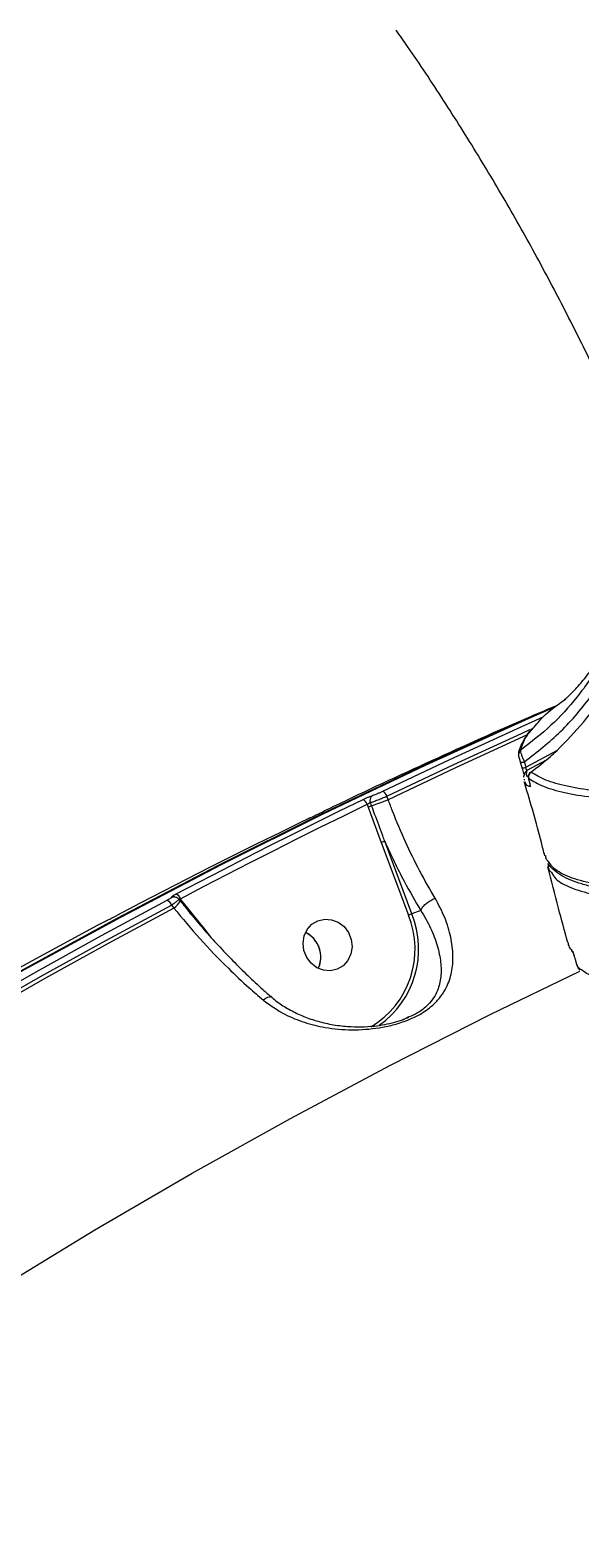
# Model space of a CAD drawing. Header units: millimetres. Extents: x -6028 to 5958, y -6064 to 4137.
# Drawn here: x 291.1 to 386, y 264.9 to 524 of the extents above; entities that cross this region are included whole.
import ezdxf

# ---------------------------------------------------------------- set-up
doc = ezdxf.new("R2010")
doc.units = ezdxf.units.MM
for name, color, linetype in [('DIKOM_ОБЪЕКТ', 7, 'Continuous'), ('DIKOM_РАЗМЕР_ЗОНА', 7, 'Continuous'), ('DIKOM_РАЗМЕР_ОБЪЕКТА', 7, 'Continuous')]:
    doc.layers.add(name, color=color, linetype=linetype)
doc.styles.add('style1', font='arial.ttf', dxfattribs={"width": 0.8})
doc.dimstyles.new('1-50', dxfattribs={"dimtxt": 300, "dimasz": 200, "dimexe": 100, "dimexo": 0, "dimgap": 100, "dimtad": 1, "dimtxsty": 'style1', "dimcen": 200, "dimclrd": 7, "dimclre": 7, "dimclrt": 7, "dimadec": 1, "dimazin": 2, "dimtfac": 1, "dimtmove": 0, "dimatfit": 2, "dimfxl": 0, "dimlwd": 25, "dimlwe": 18, "dimarcsym": 0})

# ---------------------------------------------------------------- blocks, each defined once
blk = doc.blocks.new('*D9')
at = {"layer": 'Defpoints', "color": 0, "transparency": 16777216}
for p in [(-6027.56, 1459.58), (4556.58, 1382.7), (4556.58, -5964.37)]:
    blk.add_point(p, dxfattribs=at)
at = {"layer": 'DIKOM_РАЗМЕР_ЗОНА', "color": 7, "lineweight": 18, "transparency": 16777216}
for p, q in [((-6027.56, 1459.58), (-6027.56, -6064.37)), ((4556.58, 1382.7), (4556.58, -6064.37))]:
    blk.add_line(p, q, dxfattribs=at)
at = {"layer": 'DIKOM_РАЗМЕР_ЗОНА', "color": 7, "lineweight": 25, "transparency": 16777216}
blk.add_line((-5827.56, -5964.37), (4356.58, -5964.37), dxfattribs=at)
at = {"layer": 'DIKOM_РАЗМЕР_ЗОНА', "color": 7, "transparency": 16777216}
for points in [[(-5827.56, -5931.03), (-5827.56, -5997.7), (-6027.56, -5964.37)], [(4356.58, -5931.03), (4356.58, -5997.7), (4556.58, -5964.37)]]:
    blk.add_solid(points, dxfattribs=at)
at = {"layer": 'DIKOM_РАЗМЕР_ЗОНА', "color": 7, "transparency": 16777216, "insert": (157.08, -5711.2), "char_height": 300, "attachment_point": 5, "style": 'style1'}
blk.add_mtext('10600', dxfattribs=at)
blk = doc.blocks.new('*D11')
at = {"layer": 'Defpoints', "color": 0, "transparency": 16777216}
for p in [(259.43, 2965.58), (1920.55, -3002.33), (4022.59, -3002.33)]:
    blk.add_point(p, dxfattribs=at)
at = {"layer": 'DIKOM_РАЗМЕР_ОБЪЕКТА', "color": 7, "lineweight": 18, "transparency": 16777216}
for p, q in [((259.43, 2965.58), (4122.59, 2965.58)), ((1920.55, -3002.33), (4122.59, -3002.33))]:
    blk.add_line(p, q, dxfattribs=at)
at = {"layer": 'DIKOM_РАЗМЕР_ОБЪЕКТА', "color": 7, "lineweight": 25, "transparency": 16777216}
blk.add_line((4022.59, 2765.58), (4022.59, -2802.33), dxfattribs=at)
at = {"layer": 'DIKOM_РАЗМЕР_ОБЪЕКТА', "color": 7, "transparency": 16777216}
for points in [[(3989.25, 2765.58), (4055.92, 2765.58), (4022.59, 2965.58)], [(3989.25, -2802.33), (4055.92, -2802.33), (4022.59, -3002.33)]]:
    blk.add_solid(points, dxfattribs=at)
at = {"layer": 'DIKOM_РАЗМЕР_ОБЪЕКТА', "color": 7, "transparency": 16777216, "insert": (3769.41, -24.42), "char_height": 300, "attachment_point": 5, "rotation": 90, "style": 'style1'}
blk.add_mtext('6000', dxfattribs=at)
blk = doc.blocks.new('*D12')
at = {"layer": 'Defpoints', "color": 0, "transparency": 16777216}
for p in [(3056.58, 1987.9), (-4027.97, 676.5), (3056.58, -3714.77)]:
    blk.add_point(p, dxfattribs=at)
at = {"layer": 'DIKOM_РАЗМЕР_ОБЪЕКТА', "color": 7, "lineweight": 18, "transparency": 16777216}
for p, q in [((3056.58, 1987.9), (3056.58, -3814.77)), ((-4027.97, 676.5), (-4027.97, -3814.77))]:
    blk.add_line(p, q, dxfattribs=at)
at = {"layer": 'DIKOM_РАЗМЕР_ОБЪЕКТА', "color": 7, "lineweight": 25, "transparency": 16777216}
blk.add_line((-3827.97, -3714.77), (2856.58, -3714.77), dxfattribs=at)
at = {"layer": 'DIKOM_РАЗМЕР_ОБЪЕКТА', "color": 7, "transparency": 16777216}
for points in [[(-3827.97, -3681.44), (-3827.97, -3748.11), (-4027.97, -3714.77)], [(2856.58, -3681.44), (2856.58, -3748.11), (3056.58, -3714.77)]]:
    blk.add_solid(points, dxfattribs=at)
at = {"layer": 'DIKOM_РАЗМЕР_ОБЪЕКТА', "color": 7, "transparency": 16777216, "insert": (20, -3461.6), "char_height": 300, "attachment_point": 5, "style": 'style1'}
blk.add_mtext('7100', dxfattribs=at)

msp = doc.modelspace()

# ---------------------------------------------------------------- linework, layer by layer
at = {"layer": 'DIKOM_ОБЪЕКТ', "color": 7, "linetype": 'Continuous', "lineweight": 15}
for p, q in [((382.039, 399.742), (376.711, 396.812)), ((376.012, 396.722), (375.721, 397.688)), ((375.722, 397.693), (375.723, 397.688)), ((376.711, 396.812), (376.417, 397.78)), ((376.884, 396.31), (380.191, 398.128)), ((376.35, 394.741), (376.329, 394.574)), ((376.423, 395.734), (376.439, 395.781)), ((376.434, 394.325), (376.561, 394.023)), ((377.525, 395.995), (377.53, 395.983)), ((352.905, 391.228), (352.673, 391.848)), ((349.284, 390.427), (349.463, 389.949)), ((349.463, 389.949), (351.713, 383.828)), ((350.037, 390.162), (349.83, 390.714)), ((339.266, 388.039), (339.246, 388.031)), ((351.713, 383.828), (356.397, 371.31)), ((357.006, 371.536), (352.321, 384.053)), ((316.773, 374.081), (317.028, 373.755)), ((317.028, 373.755), (317.033, 373.748)), ((317.162, 374.024), (317.078, 374.131)), ((321.264, 368.863), (317.162, 374.024)), ((315.518, 373.046), (315.931, 372.52)), ((358.537, 372.079), (357.006, 371.536)), ((322.417, 367.394), (321.264, 368.863)), ((384.852, 364.778), (384.543, 365.131))]:
    msp.add_line(p, q, dxfattribs=at)
at = {"layer": 'DIKOM_ОБЪЕКТ', "color": 7, "linetype": 'Continuous', "lineweight": 15, "flags": 128}
for points in [[(381.415, 407.18), (376.496, 405.022), (358.662, 396.943), (340.978, 388.531), (323.45, 379.786), (306.082, 370.713), (288.88, 361.314), (271.849, 351.592), (254.994, 341.549), (238.321, 331.189), (221.834, 320.515), (205.538, 309.53), (189.439, 298.238), (173.541, 286.641), (157.849, 274.744), (142.368, 262.55), (127.102, 250.062), (112.056, 237.285), (97.235, 224.222), (82.643, 210.878), (68.285, 197.256), (54.164, 183.36), (40.286, 169.195), (26.654, 154.765)], [(27.351, 155.012), (40.983, 169.442), (54.861, 183.607), (68.982, 197.503), (83.34, 211.125), (97.932, 224.47), (112.753, 237.533), (127.799, 250.31), (143.065, 262.797), (158.546, 274.991), (174.238, 286.889), (190.136, 298.485), (206.235, 309.778), (222.531, 320.762), (239.018, 331.437), (255.691, 341.796), (272.546, 351.839), (289.577, 361.562), (306.779, 370.961), (324.147, 380.034), (341.675, 388.778), (359.359, 397.191), (377.193, 405.27), (381.315, 407.08)], [(379.567, 405.451), (375.129, 403.46), (363.492, 398.119), (351.919, 392.636)], [(352.673, 391.848), (364.236, 397.327), (375.863, 402.663), (377.459, 403.382)], [(376.885, 402.401), (376.142, 402.066), (364.491, 396.719), (352.905, 391.228)], [(377.433, 393.508), (377.398, 393.672), (377.39, 393.774)], [(348.527, 391.213), (344.468, 389.236), (340.418, 387.241), (336.376, 385.228), (332.343, 383.198), (328.318, 381.151), (324.301, 379.086), (320.293, 377.003), (316.294, 374.903)], [(317.078, 374.131), (321.074, 376.229), (325.079, 378.31), (329.092, 380.373), (333.114, 382.419), (337.144, 384.447), (341.182, 386.458), (345.229, 388.452), (349.284, 390.427)], [(306.19, 371.316), (310.189, 373.416), (314.197, 375.498), (318.213, 377.563), (322.238, 379.611), (326.271, 381.641), (330.313, 383.653), (334.364, 385.649), (338.422, 387.626)], [(314.734, 373.818), (303.399, 367.707), (292.138, 361.456), (280.951, 355.066), (269.839, 348.537), (258.805, 341.871), (247.849, 335.067), (236.974, 328.128), (226.18, 321.054)], [(316.05, 374.461), (315.991, 374.466), (315.876, 374.465)], [(227.037, 320.326), (237.822, 327.394), (248.689, 334.327), (259.635, 341.125), (270.66, 347.786), (281.763, 354.309), (292.941, 360.694), (304.193, 366.94), (315.518, 373.046)], [(315.931, 372.52), (304.583, 366.403), (293.308, 360.145), (282.107, 353.748), (270.982, 347.212), (259.935, 340.537), (248.967, 333.726), (238.079, 326.778), (227.273, 319.694)], [(214.333, 316.848), (225.127, 323.922), (236.002, 330.861), (246.958, 337.665), (257.992, 344.331), (269.104, 350.86), (280.291, 357.25), (291.553, 363.501), (302.887, 369.612)], [(338.846, 364.005), (338.373, 365.196), (338.23, 366.463), (338.429, 367.706), (338.954, 368.822), (339.762, 369.723), (340.787, 370.333), (341.947, 370.606), (343.148, 370.517), (344.292, 370.075), (345.286, 369.315), (346.051, 368.299), (346.524, 367.108), (346.667, 365.841), (346.468, 364.598), (345.943, 363.482), (345.136, 362.581), (344.11, 361.971), (342.95, 361.698), (341.75, 361.787), (340.606, 362.229), (339.611, 362.989), (338.846, 364.005)], [(384.815, 364.82), (384.815, 364.821), (384.746, 365.003)], [(116.521, 175.287), (130.791, 188.725), (145.298, 201.881), (160.037, 214.749), (175.003, 227.327), (190.191, 239.608), (205.596, 251.591), (221.214, 263.27), (237.04, 274.642), (253.068, 285.704), (269.293, 296.452), (285.711, 306.883), (302.315, 316.992), (319.102, 326.778), (336.065, 336.237), (353.198, 345.366), (370.498, 354.162), (385.931, 361.661)]]:
    msp.add_lwpolyline(points, dxfattribs=at)
at = {"layer": 'DIKOM_ОБЪЕКТ', "color": 7, "linetype": 'Continuous', "lineweight": 15}
for centre, radius, start, end in [((376.396, 399.022), 0.993, 126.46964, 169.84766), ((375.906, 398.974), 1.299, 261.86133, 293.16271), ((376.206, 397.998), 1.289, 261.50078, 293.0701), ((377.376, 395.443), 0.997, 119.58136, 160.17479), ((378.124, 395.191), 1.003, 126.71698, 196.83318), ((350.722, 391.096), 0.97, 121.04832, 203.16847), ((351.586, 391.563), 1.124, 14.72776, 72.74017), ((348.203, 390.144), 1.118, 14.71463, 73.18307), ((368.461, 339.713), 53.708, 110.06198, 110.71477), ((257.476, 643.587), 269.798, 290.06419, 290.71396), ((368.233, 340.225), 46.628, 109.95279, 110.75046), ((314.409, 372.704), 1.16, 17.14531, 73.75475), ((315.945, 373.514), 0.953, 94.17422, 117.05219), ((313.873, 375.475), 3.601, 304.85318, 331.34276), ((315.978, 373.798), 1.15, 16.8291, 74.03954), ((318.071, 372.906), 1.442, 129.10314, 139.97134), ((341.883, 365.46), 15.649, 300.98434, 21.95101), ((341.907, 365.514), 16.255, 305.55425, 21.74416), ((372.679, 328.349), 45.943, 109.94673, 110.75633), ((336.658, 364.177), 4.574, 28.88037, 64.10815), ((336.576, 364.067), 4.708, 335.3047, 63.78886), ((336.589, 364.057), 4.693, 335.34684, 29.74293), ((386.597, 362.577), 0.991, 195.12821, 228.7192)]:
    msp.add_arc(centre, radius, start, end, dxfattribs=at)
for points, knots in [([(391.665, 458.528), (390.986, 460.036), (388.778, 464.939), (384.748, 473.111), (379.59, 483.035), (374.149, 492.812), (368.455, 502.447), (362.484, 511.915), (357.749, 519.109), (354.923, 523.088), (354.259, 524.023)], [0, 0, 0, 0, 0.0659111, 0.2142231, 0.3624455, 0.5105849, 0.6586483, 0.8066422, 0.9545738, 1, 1, 1, 1]), ([(383.347, 408.525), (383.341, 408.52), (383.314, 408.499), (383.475, 408.629), (383.822, 408.932), (384.343, 409.419), (385.044, 410.125), (385.837, 410.989), (386.732, 412.052), (387.681, 413.282), (388.73, 414.775), (389.861, 416.574), (391.045, 418.721), (392.201, 421.157), (393.282, 423.883), (394.24, 426.889), (395.025, 430.155), (395.588, 433.646), (395.886, 437.315), (395.887, 441.1), (395.57, 444.936), (394.935, 448.759), (393.978, 452.501), (392.884, 455.777), (392.002, 457.723), (391.641, 458.518)], [0, 0, 0, 0, 0.0187115, 0.073572, 0.1254071, 0.1744668, 0.2210429, 0.2710503, 0.3141505, 0.3559296, 0.3965741, 0.440854, 0.484501, 0.5278263, 0.5711749, 0.6147046, 0.6585774, 0.7028346, 0.7474037, 0.7921382, 0.8368618, 0.8814172, 0.925689, 0.9696022, 1, 1, 1, 1]), ([(394.168, 425.94), (393.794, 424.715), (392.67, 421.033), (389.926, 415.18), (385.808, 409.096), (381.072, 403.888), (377.572, 401.184), (375.806, 399.821)], [0, 0, 0, 0, 0.1165814, 0.3502663, 0.589708, 0.7930887, 1, 1, 1, 1]), ([(376.417, 397.78), (378.554, 399.443), (381.786, 401.96), (385.504, 406.003), (388.108, 409.309), (390.443, 412.87), (392.501, 416.7), (394.263, 420.744), (395.137, 423.595), (395.574, 425.02)], [0, 0, 0, 0, 0.2404014, 0.3636793, 0.4869554, 0.6133607, 0.7397635, 0.8698838, 1, 1, 1, 1]), ([(381.956, 399.653), (383.56, 401.281), (386.798, 404.568), (390.583, 409.971), (392.481, 413.8), (393.346, 415.545)], [0, 0, 0, 0, 0.3481774, 0.7031346, 1, 1, 1, 1]), ([(339.448, 388.097), (340.808, 388.763), (347.761, 392.166), (360.445, 398.007), (373.308, 403.829), (380.574, 406.912), (382.111, 407.564)], [0, 0, 0, 0, 0.0969018, 0.495072, 0.893195, 1, 1, 1, 1]), ([(378.073, 403.746), (378.36, 404.111), (379.347, 405.366), (381.204, 407.002), (383.168, 408.364), (383.541, 408.623)], [0, 0, 0, 0, 0.2493236, 0.8571627, 1, 1, 1, 1]), ([(375.441, 399.191), (375.445, 399.253), (375.48, 399.726), (375.831, 400.643), (376.535, 401.964), (377.204, 402.939), (377.718, 403.494), (377.781, 403.561)], [0, 0, 0, 0, 0.043256, 0.3315324, 0.6369031, 0.955923, 1, 1, 1, 1]), ([(375.806, 399.821), (376.006, 400.578), (376.322, 401.778), (377.601, 403.216), (378.073, 403.746)], [0, 0, 0, 0, 0.6310006, 1, 1, 1, 1]), ([(375.723, 397.689), (375.711, 397.727), (375.662, 397.886), (375.575, 398.185), (375.48, 398.537), (375.431, 398.737), (375.405, 398.916), (375.397, 399.071), (375.418, 399.163), (375.425, 399.196)], [0, 0, 0, 0, 0.0637677, 0.2739477, 0.4978109, 0.732208, 0.8461851, 0.9442513, 1, 1, 1, 1]), ([(376.417, 397.78), (376.322, 397.985), (376.13, 398.394), (375.913, 398.977), (375.786, 399.446), (375.761, 399.719), (375.794, 399.794), (375.806, 399.821)], [0, 0, 0, 0, 0.2223363, 0.4448354, 0.6638095, 0.8806408, 1, 1, 1, 1]), ([(377.525, 395.995), (378.662, 396.863), (380.186, 398.026), (381.598, 399.325), (381.956, 399.653)], [0, 0, 0, 0, 0.74681294, 1, 1, 1, 1]), ([(376.327, 395.611), (376.311, 395.674), (376.27, 395.839), (376.164, 396.219), (376.059, 396.583), (375.997, 396.785), (375.982, 396.834)], [0, 0, 0, 0, 0.2051523, 0.535229, 0.8871216, 1, 1, 1, 1]), ([(376.884, 396.31), (376.863, 396.305), (376.822, 396.295), (376.769, 396.342), (376.739, 396.413), (376.719, 396.488), (376.71, 396.555), (376.703, 396.672), (376.707, 396.75), (376.711, 396.812)], [0, 0, 0, 0, 0.2066052, 0.4048549, 0.5395619, 0.590506, 0.7293995, 0.7856275, 1, 1, 1, 1]), ([(376.32, 395.089), (376.319, 395.194), (376.317, 395.413), (376.4, 395.62), (376.442, 395.728)], [0, 0, 0, 0, 0.48076963, 1, 1, 1, 1]), ([(379.91, 381.561), (379.713, 382.321), (378.629, 386.492), (377.476, 390.749), (376.393, 394.214), (376.365, 394.304)], [0, 0, 0, 0, 0.1781623, 0.9786605, 1, 1, 1, 1]), ([(376.444, 395.779), (376.429, 395.742), (376.401, 395.672), (376.395, 395.603), (376.391, 395.57)], [0, 0, 0, 0, 0.5313249, 1, 1, 1, 1]), ([(376.561, 394.023), (376.577, 393.977), (376.674, 393.695), (377.087, 393.593), (377.433, 393.508)], [0, 0, 0, 0, 0.1626829, 1, 1, 1, 1]), ([(377.109, 395.124), (377.046, 395.156), (376.638, 395.361), (376.771, 395.875), (376.884, 396.31)], [0, 0, 0, 0, 0.1550054, 1, 1, 1, 1]), ([(377.264, 394.354), (377.234, 394.469), (377.16, 394.747), (377.111, 394.96), (377.098, 395.264), (377.149, 395.523), (377.276, 395.79), (377.434, 395.928), (377.515, 395.999)], [0, 0, 0, 0, 0.1897457, 0.4632457, 0.5815507, 0.6990056, 0.8466167, 1, 1, 1, 1]), ([(377.272, 394.328), (377.256, 394.391), (377.213, 394.55), (377.167, 394.747), (377.144, 394.891), (377.157, 394.897), (377.164, 394.9)], [0, 0, 0, 0, 0.1835572, 0.4625644, 0.7308974, 1, 1, 1, 1]), ([(377.164, 394.9), (377.931, 394.424), (379.464, 393.471), (383.191, 392.415), (387.88, 391.615), (391.956, 391.341), (393.995, 391.205)], [0, 0, 0, 0, 0.2486157, 0.4972314, 0.7486151, 1, 1, 1, 1]), ([(377.402, 393.769), (377.402, 393.771), (377.401, 393.778), (377.387, 393.858), (377.346, 394.037), (377.29, 394.259), (377.24, 394.434), (377.227, 394.477)], [0, 0, 0, 0, 0.1007075, 0.2683639, 0.5317235, 0.8824076, 1, 1, 1, 1]), ([(377.433, 393.508), (377.44, 393.521), (377.453, 393.548), (377.409, 393.789), (377.341, 394.073), (377.288, 394.272), (377.272, 394.328)], [0, 0, 0, 0, 0.2927205, 0.5849847, 0.8819682, 1, 1, 1, 1]), ([(394.343, 392.308), (392.328, 392.442), (388.298, 392.711), (383.611, 393.501), (379.853, 394.554), (378.301, 395.515), (377.525, 395.995)], [0, 0, 0, 0, 0.2486143, 0.4972298, 0.7486147, 1, 1, 1, 1]), ([(350.222, 391.927), (350.208, 391.923), (350.109, 391.892), (349.866, 391.803), (349.442, 391.631), (348.97, 391.424), (348.674, 391.284), (348.527, 391.213)], [0, 0, 0, 0, 0.0385964, 0.2780979, 0.5183548, 0.759238, 1, 1, 1, 1]), ([(349.83, 390.714), (349.853, 390.722), (350.017, 390.777), (350.423, 390.924), (351.132, 391.2), (351.924, 391.524), (352.423, 391.74), (352.673, 391.848)], [0, 0, 0, 0, 0.0388048, 0.2783674, 0.5186289, 0.7594329, 1, 1, 1, 1]), ([(351.919, 392.636), (351.771, 392.566), (351.475, 392.427), (351.003, 392.222), (350.579, 392.051), (350.335, 391.963), (350.236, 391.932), (350.222, 391.927)], [0, 0, 0, 0, 0.2406712, 0.4814378, 0.7216373, 0.9612317, 1, 1, 1, 1]), ([(539.481, 392.25), (535.984, 391.621), (526.491, 389.913), (511.649, 387.371), (495.224, 384.712), (479.699, 382.371), (465.13, 380.352), (451.593, 378.667), (439.136, 377.325), (427.803, 376.333), (417.591, 375.688), (408.522, 375.387), (400.634, 375.432), (393.97, 375.823), (388.55, 376.56), (384.456, 377.66), (381.696, 378.967), (380.892, 380.06), (380.537, 380.542)], [0, 0, 0, 0, 0.0378543, 0.1027531, 0.167856, 0.2330635, 0.2982709, 0.3633737, 0.4282722, 0.4931707, 0.5582737, 0.6234811, 0.6886888, 0.7537919, 0.81869, 0.8835883, 0.9486902, 1, 1, 1, 1]), ([(349.284, 390.427), (349.33, 390.459), (349.422, 390.523), (349.572, 390.609), (349.71, 390.676), (349.792, 390.705), (349.826, 390.713), (349.83, 390.714)], [0, 0, 0, 0, 0.2442423, 0.485893, 0.7247268, 0.9617474, 1, 1, 1, 1]), ([(352.321, 384.053), (352.202, 384.365), (351.607, 385.921), (350.859, 387.963), (350.214, 389.687), (350.037, 390.162)], [0, 0, 0, 0, 0.153312, 0.7665801, 1, 1, 1, 1]), ([(360.992, 374.223), (360.084, 375.79), (358.301, 378.864), (355.84, 383.958), (354.077, 388.108), (353.151, 390.572), (352.905, 391.228)], [0, 0, 0, 0, 0.3028912, 0.594461, 0.8920289, 1, 1, 1, 1]), ([(338.422, 387.626), (338.447, 387.638), (338.611, 387.718), (338.884, 387.85), (339.143, 387.977), (339.203, 388.007), (339.228, 388.019)], [0, 0, 0, 0, 0.0617922, 0.4095501, 0.7563819, 1, 1, 1, 1]), ([(339.246, 388.031), (339.223, 388.02), (339.188, 388.003), (339.265, 388.041), (339.291, 388.053)], [0, 0, 0, 0, 0.6727974, 1, 1, 1, 1]), ([(339.228, 388.019), (339.237, 388.024), (339.246, 388.029), (339.242, 388.027), (339.242, 388.026)], [0, 0, 0, 0, 0.9622813, 1, 1, 1, 1]), ([(339.291, 388.053), (339.306, 388.06), (339.329, 388.072), (339.407, 388.109), (339.435, 388.123)], [0, 0, 0, 0, 0.6406689, 1, 1, 1, 1]), ([(352.321, 384.053), (352.854, 382.878), (353.923, 380.517), (355.979, 376.443), (357.565, 373.737), (358.537, 372.079)], [0, 0, 0, 0, 0.27746598, 0.55729844, 1, 1, 1, 1]), ([(380.537, 380.542), (380.407, 380.664), (380.075, 380.972), (380.087, 381.369), (380.095, 381.609)], [0, 0, 0, 0, 0.39436342, 1, 1, 1, 1]), ([(383.866, 366.605), (383.325, 368.578), (382.138, 372.913), (381.025, 377.27), (380.419, 379.644)], [0, 0, 0, 0, 0.455115, 1, 1, 1, 1]), ([(380.505, 380.19), (380.475, 379.925), (380.409, 379.349), (380.833, 378.899), (381.062, 378.655)], [0, 0, 0, 0, 0.4597365, 1, 1, 1, 1]), ([(394.928, 375.161), (394.248, 375.227), (392.568, 375.391), (390.222, 375.754), (387.839, 376.236), (385.75, 376.816), (383.951, 377.498), (382.438, 378.288), (381.312, 379.185), (380.668, 379.832), (380.488, 380.19), (380.484, 380.197)], [0, 0, 0, 0, 0.0895644, 0.2211061, 0.353508, 0.4863985, 0.6194591, 0.7524913, 0.8843499, 0.9976273, 1, 1, 1, 1]), ([(381.062, 378.655), (381.278, 378.285), (381.863, 377.282), (384.228, 376.018), (387.858, 374.895), (392.439, 374.133), (397.705, 373.663), (403.903, 373.453), (410.998, 373.501), (418.921, 373.807), (427.653, 374.368), (436.112, 375.076), (441.88, 375.664), (444.231, 375.903)], [0, 0, 0, 0, 0.063957, 0.1731075, 0.2819156, 0.3754875, 0.4695566, 0.5637363, 0.657916, 0.7519845, 0.8442634, 0.9365401, 1, 1, 1, 1]), ([(315.512, 374.363), (315.535, 374.358), (315.582, 374.35), (315.46, 374.243), (315.208, 374.081), (314.935, 373.926), (314.765, 373.835), (314.734, 373.818)], [0, 0, 0, 0, 0.2340812, 0.4679894, 0.703958, 0.9448625, 1, 1, 1, 1]), ([(316.294, 374.903), (316.262, 374.886), (316.091, 374.795), (315.817, 374.641), (315.565, 374.48), (315.443, 374.376), (315.489, 374.367), (315.512, 374.363)], [0, 0, 0, 0, 0.0558003, 0.2967863, 0.5326318, 0.766263, 1, 1, 1, 1]), ([(315.518, 373.046), (315.567, 373.079), (315.833, 373.253), (316.26, 373.551), (316.639, 373.858), (316.808, 374.037), (316.761, 374.055), (316.746, 374.06)], [0, 0, 0, 0, 0.06326107, 0.34008339, 0.61235652, 0.88336028, 1, 1, 1, 1]), ([(315.877, 374.463), (315.955, 374.465), (316.12, 374.47), (316.409, 374.383), (316.643, 374.247), (316.734, 374.111), (316.76, 374.07)], [0, 0, 0, 0, 0.2519908, 0.5356487, 0.8626109, 1, 1, 1, 1]), ([(316.768, 374.1), (316.801, 374.103), (316.872, 374.11), (316.99, 374.122), (317.064, 374.129), (317.078, 374.131)], [0, 0, 0, 0, 0.411561, 0.8881477, 1, 1, 1, 1]), ([(317.053, 373.764), (317.605, 373.064), (318.915, 371.404), (321.101, 368.836), (323.573, 366.078), (326.108, 363.414), (328.677, 360.878), (330.93, 358.768), (332.317, 357.577), (332.844, 357.124)], [0, 0, 0, 0, 0.11490487, 0.27267766, 0.43098201, 0.58925557, 0.74698562, 0.90378967, 1, 1, 1, 1]), ([(331.373, 356.634), (332.575, 355.766), (334.765, 354.185), (338.433, 352.739), (342.293, 351.787), (346.605, 351.401), (350.56, 351.678), (353.69, 352.322), (356.22, 353.106), (358.747, 354.306), (360.727, 355.8), (362.064, 357.305), (363.168, 359.116), (363.935, 361.414), (364.172, 364.306), (363.792, 367.469), (362.817, 370.816), (361.59, 373.107), (360.992, 374.223)], [0, 0, 0, 0, 0.0785495, 0.1430588, 0.2076027, 0.2872152, 0.3665498, 0.4057529, 0.4448512, 0.4974439, 0.5496913, 0.5922696, 0.6349375, 0.7072962, 0.7797301, 0.8544859, 0.9291401, 1, 1, 1, 1]), ([(358.539, 372.082), (358.604, 372.244), (358.735, 372.569), (359.221, 373.117), (359.856, 373.634), (360.44, 373.977), (360.82, 374.153), (360.952, 374.206), (360.992, 374.223)], [0, 0, 0, 0, 0.22051, 0.44096, 0.6614575, 0.8819504, 0.9635662, 1, 1, 1, 1]), ([(304.536, 370.466), (304.546, 370.471), (304.634, 370.514), (304.858, 370.626), (305.271, 370.837), (305.741, 371.08), (306.04, 371.237), (306.19, 371.316)], [0, 0, 0, 0, 0.027849, 0.2649784, 0.5077183, 0.7539722, 1, 1, 1, 1]), ([(315.931, 372.52), (317.408, 370.745), (320.405, 367.145), (324.833, 362.564), (328.528, 359.074), (330.549, 357.341), (331.373, 356.634)], [0, 0, 0, 0, 0.3072582, 0.6233168, 0.8463526, 1, 1, 1, 1]), ([(358.539, 372.082), (358.539, 372.081), (359.17, 371.082), (360.333, 368.99), (361.45, 365.998), (362.027, 363.199), (362.062, 360.627), (361.604, 358.621), (360.782, 357.014), (359.722, 355.717), (358.32, 354.537), (356.982, 353.952), (356.471, 353.729)], [0, 0, 0, 0, 0.00006176, 0.13516764, 0.27659305, 0.42204733, 0.55772191, 0.69636921, 0.77325515, 0.85182855, 0.94336141, 1, 1, 1, 1]), ([(358.537, 372.079), (358.538, 372.08), (358.539, 372.08), (358.539, 372.081), (358.539, 372.082)], [0, 0, 0, 0, 0.6908123, 1, 1, 1, 1]), ([(302.887, 369.612), (303.036, 369.691), (303.334, 369.849), (303.802, 370.093), (304.214, 370.305), (304.439, 370.418), (304.527, 370.461), (304.536, 370.466)], [0, 0, 0, 0, 0.2457837, 0.4917747, 0.7342471, 0.9715084, 1, 1, 1, 1]), ([(384.746, 365.003), (384.702, 365.053), (384.478, 365.303), (384.089, 365.812), (383.982, 366.334), (383.924, 366.621)], [0, 0, 0, 0, 0.1009293, 0.504673, 1, 1, 1, 1]), ([(385.186, 363.671), (385.141, 363.826), (385.047, 364.159), (384.913, 364.586), (384.801, 364.905), (384.764, 364.97), (384.746, 365.003)], [0, 0, 0, 0, 0.2213903, 0.4743847, 0.7372643, 1, 1, 1, 1]), ([(385.156, 363.767), (385.135, 363.844), (385.068, 364.08), (384.962, 364.424), (384.877, 364.678), (384.834, 364.788), (384.834, 364.788), (384.834, 364.788)], [0, 0, 0, 0, 0.1459948, 0.4456383, 0.7546413, 0.9266689, 1, 1, 1, 1]), ([(385.64, 362.318), (385.62, 362.351), (385.58, 362.417), (385.464, 362.743), (385.326, 363.177), (385.23, 363.515), (385.186, 363.671)], [0, 0, 0, 0, 0.2632353, 0.5266456, 0.781314, 1, 1, 1, 1]), ([(385.767, 362.035), (385.755, 362.053), (385.713, 362.112), (385.661, 362.219), (385.572, 362.42), (385.455, 362.762), (385.304, 363.247), (385.218, 363.555), (385.186, 363.669)], [0, 0, 0, 0, 0.0351234, 0.1147488, 0.2581635, 0.5840646, 0.8469353, 1, 1, 1, 1]), ([(396.892, 358.693), (395.547, 358.882), (392.857, 359.261), (389.729, 360.083), (387.216, 361.074), (386.166, 361.903), (385.64, 362.318)], [0, 0, 0, 0, 0.249095, 0.4981917, 0.749096, 1, 1, 1, 1]), ([(332.822, 357.094), (332.747, 357.139), (332.581, 357.24), (332.13, 357.123), (331.726, 356.894), (331.469, 356.708), (331.406, 356.66), (331.373, 356.634)], [0, 0, 0, 0, 0.2635808, 0.5813431, 0.8991169, 0.9465553, 1, 1, 1, 1]), ([(332.854, 357.136), (333.158, 356.87), (334.058, 356.081), (335.791, 355.007), (338.032, 353.897), (340.499, 353.024), (343.134, 352.403), (345.735, 352.067), (348.202, 352.001), (350.347, 352.129), (352.282, 352.407), (353.986, 352.805), (355.398, 353.239), (356.171, 353.573), (356.472, 353.703)], [0, 0, 0, 0, 0.0503291, 0.1490707, 0.2524491, 0.3599728, 0.4708006, 0.5836253, 0.6770703, 0.763022, 0.8330264, 0.8997482, 0.9608359, 1, 1, 1, 1]), ([(356.471, 353.729), (356.189, 353.572), (355.85, 353.383), (355.448, 353.265), (355.38, 353.245)], [0, 0, 0, 0, 0.83160798, 1, 1, 1, 1])]:
    msp.add_open_spline(points, degree=3, knots=knots, dxfattribs=at)

# ---------------------------------------------------------------- dimensions: what is measured, and where the dimension line sits
at = {"layer": 'DIKOM_РАЗМЕР_ЗОНА'}
dim = msp.add_linear_dim(base=(4556.575, -5964.368), p1=(-6027.562, 1459.576), p2=(4556.575, 1382.704), text='10600', dimstyle='1-50', dxfattribs=at)
dim.commit()
dim.dimension.update_dxf_attribs({"geometry": '*D9', "text_midpoint": (157.08, -5964.368), "dimtype": 160})
at = {"layer": 'DIKOM_РАЗМЕР_ОБЪЕКТА'}
dim = msp.add_linear_dim(base=(4022.586, -3002.33), p1=(259.433, 2965.575), p2=(1920.546, -3002.33), angle=90, text='6000', dimstyle='1-50', dxfattribs=at)
dim.commit()
dim.dimension.update_dxf_attribs({"geometry": '*D11', "text_midpoint": (4022.586, -24.423), "dimtype": 160})
dim = msp.add_linear_dim(base=(3056.575, -3714.774), p1=(-4027.972, 676.501), p2=(3056.575, 1987.897), text='7100', dimstyle='1-50', dxfattribs=at)
dim.commit()
dim.dimension.update_dxf_attribs({"geometry": '*D12', "text_midpoint": (20, -3714.774), "dimtype": 160})

doc.saveas('drawing.dxf')
